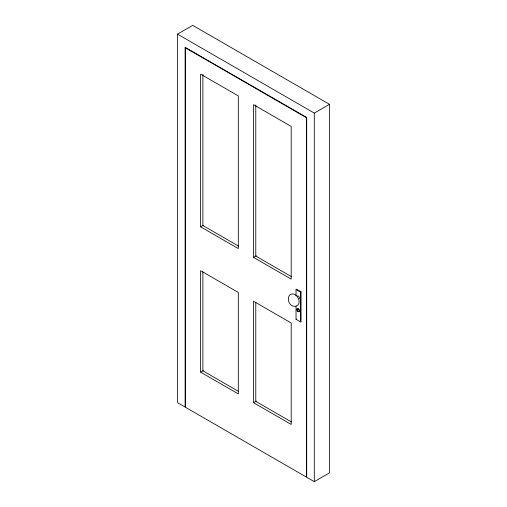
<?xml version="1.0" encoding="UTF-8"?>
<svg xmlns="http://www.w3.org/2000/svg" width="507" height="507" viewBox="0 0 507 507"><rect width="100%" height="100%" fill="white"/><g stroke="black" fill="none" stroke-linecap="round" stroke-linejoin="round"><path stroke-width="0.76" d="M299.174 298.94L299.529 298.154L299.174 296.956L298.312 296.044L297.457 295.961M297.096 309.384L297.457 308.598L298.312 308.681L299.174 309.587L299.529 310.785L299.174 311.577M296.329 306.095C301.659 303.75 298.522 296.24 294.434 294.244C286.74 291.893 286.518 303.858 292.78 306.019L295.575 306.399M177.507 34.127L192.704 25.35L329.493 104.322L329.493 472.873L314.296 481.65L306.697 477.264L306.697 117.485L185.106 47.29L185.106 407.064L177.507 402.678L177.507 34.127L314.296 113.099L329.493 104.322M200.607 226.825L238.303 248.588L238.303 95.899L200.607 74.136L200.607 226.825L203.345 225.247M253.5 257.36L291.195 279.123L291.195 126.439L253.5 104.676L253.5 257.36L256.238 255.782M296.031 295.746L296.031 289.465L296.487 289.199L301.05 291.836L301.05 321.666L300.594 321.932L296.031 319.302L296.031 305.949M296.031 289.465L300.594 292.095L301.05 291.836M200.607 372.138L238.303 393.901L238.303 292.463L200.607 270.7L200.607 372.138L203.345 370.56M296.031 319.302L296.487 319.036M253.5 402.678L291.195 424.435L291.195 322.997L253.5 301.234L253.5 402.678L256.238 401.094M238.524 246.085L202.889 225.507L202.889 74.402M291.417 276.619L255.782 256.048L255.782 104.943M238.524 391.398L202.889 370.82L202.889 271.739M291.417 421.932L255.782 401.36L255.782 302.28M297.457 310.582L298.312 311.488M314.296 113.099L314.296 481.65M300.594 292.095L300.594 321.932M297.153 308.769L296.791 309.562L297.153 310.759L298.008 311.666L298.87 311.748L299.225 310.962L298.87 309.764L298.008 308.858L297.153 308.769M306.393 117.662L185.41 47.816L185.41 407.241L306.393 477.087L306.393 117.662"/></g></svg>
